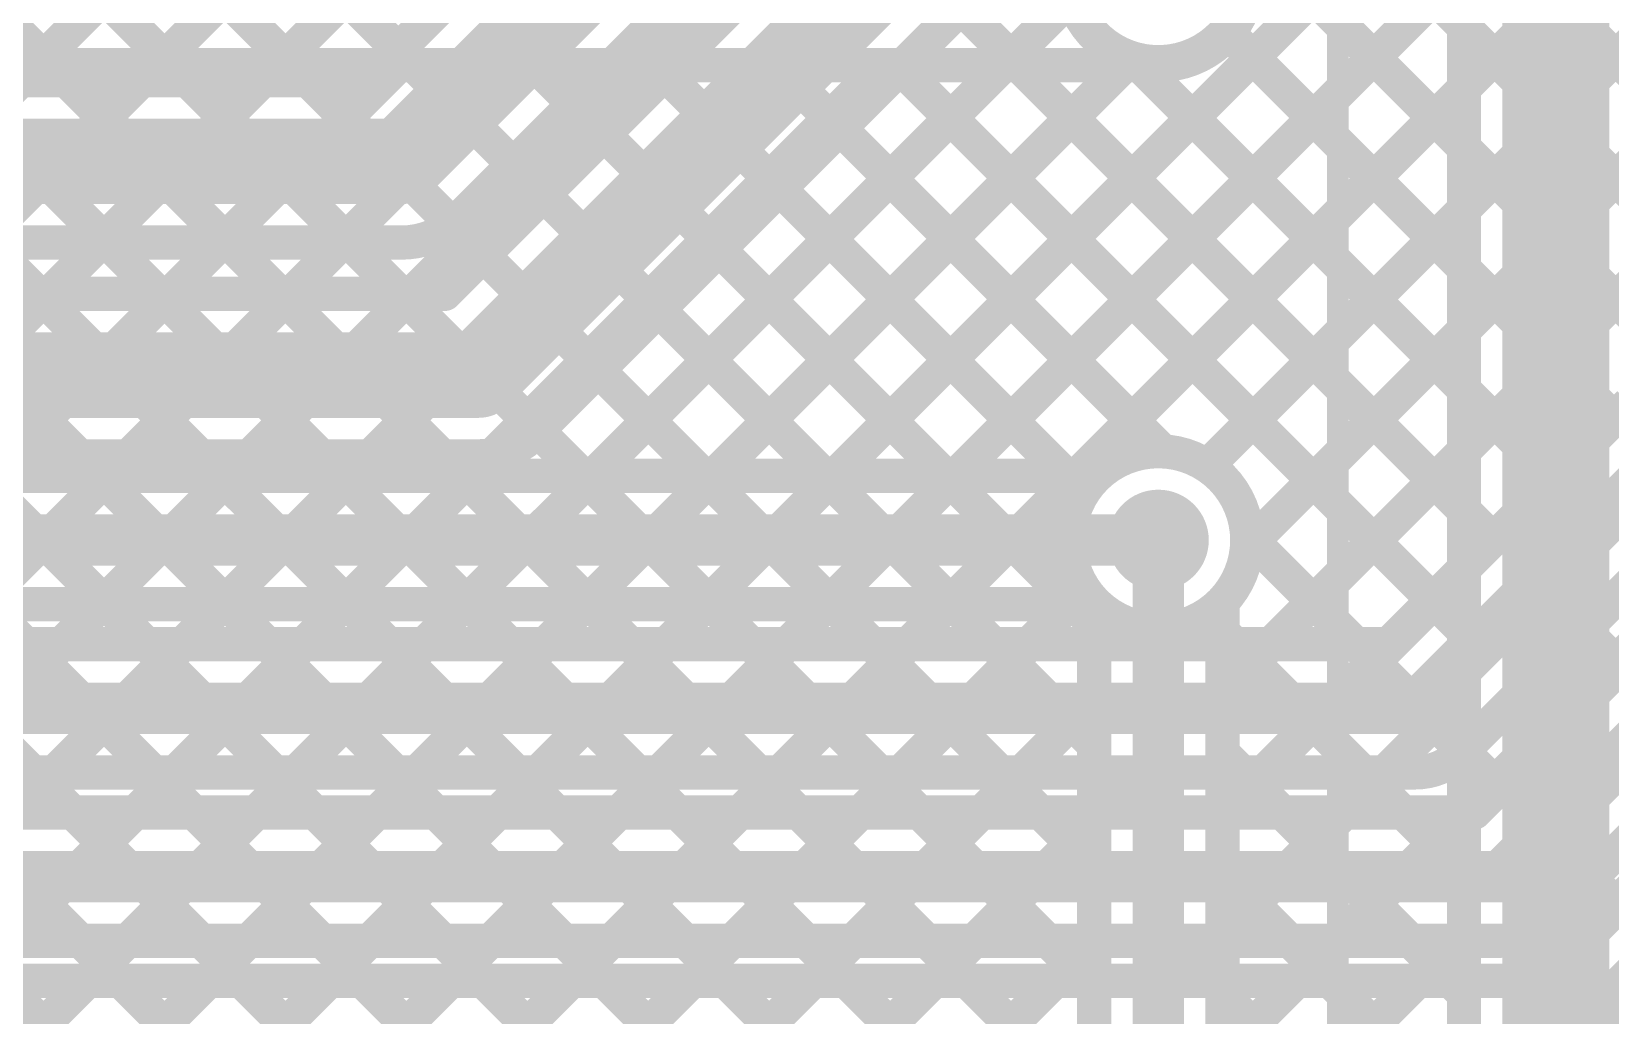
# Model space of a CAD drawing. Header units: millimetres. Extents: x -0.08 to 7.12, y -0.08 to 3.98.
# Drawn here: x 3.6285 to 3.9977, y 3.0042 to 3.2344 of the extents above; entities that cross this region are included whole.
import ezdxf

# ---------------------------------------------------------------- set-up
doc = ezdxf.new("R2010")
doc.units = ezdxf.units.MM
doc.header["$MEASUREMENT"] = 0
for name, color, linetype in [('BottomLayer', 5, 'Continuous'), ('TopLayer', 1, 'Continuous'), ('TopOverlay', 2, 'Continuous'), ('ViaHoleLayer', 16, 'Continuous')]:
    doc.layers.add(name, color=color, linetype=linetype)

# ---------------------------------------------------------------- blocks, each defined once
blk = doc.blocks.new('41_SMD_UFL_MODULE_39')
at = {"layer": 'TopOverlay', "const_width": 0.005}
blk.add_lwpolyline([(-0.356, 0.398), (0.356, 0.398)], dxfattribs=at)

msp = doc.modelspace()

# ---------------------------------------------------------------- hatches: boundary and pattern name
at = {"layer": 'BottomLayer'}
h = msp.add_hatch(color=5, dxfattribs=at)
edge = h.paths.add_edge_path()
edge.add_arc((3.892, 3.11539), 0.01181, 0, 360)
at = {"layer": 'TopLayer'}
h = msp.add_hatch(color=1, dxfattribs=at)
edge = h.paths.add_edge_path()
edge.add_arc((3.892, 3.11539), 0.01181, 0, 360)
at = {"layer": 'ViaHoleLayer'}
h = msp.add_hatch(color=16, dxfattribs=at)
edge = h.paths.add_edge_path()
edge.add_arc((3.892, 3.11539), 0.00591, 0, 360)

# ---------------------------------------------------------------- linework, layer by layer
at = {"layer": 'BottomLayer'}
for points, const_width in [([(3.39469, 3.776), (3.9635, 3.20719)], 0.008), ([(3.42298, 3.776), (3.9635, 3.23548)], 0.008), ([(3.985, 2.9635), (3.985, 3.55008)], 0.025), ([(3.9635, 2.97778), (3.9635, 3.5351)], 0.008), ([(3.37285, 2.687), (3.9635, 3.27765)], 0.008), ([(3.40113, 2.687), (3.9635, 3.24937)], 0.008), ([(3.90836, 3.23405), (3.9635, 3.17891)], 0.008), ([(1.65391, 3.2265), (3.892, 3.2265)], 0.008), ([(3.09001, 2.687), (3.62951, 3.2265)], 0.008), ([(3.11829, 2.687), (3.65779, 3.2265)], 0.008), ([(3.14658, 2.687), (3.68608, 3.2265)], 0.008), ([(3.17486, 2.687), (3.71436, 3.2265)], 0.008), ([(3.20314, 2.687), (3.74264, 3.2265)], 0.008), ([(3.23143, 2.687), (3.77093, 3.2265)], 0.008), ([(3.25971, 2.687), (3.79921, 3.2265)], 0.008), ([(3.288, 2.687), (3.8275, 3.2265)], 0.008), ([(3.31628, 2.687), (3.85578, 3.2265)], 0.008), ([(3.34457, 2.687), (3.88407, 3.2265)], 0.008), ([(3.40679, 3.2265), (3.877, 2.75629)], 0.008), ([(3.43508, 3.2265), (3.877, 2.78458)], 0.008), ([(3.46336, 3.2265), (3.877, 2.81286)], 0.008), ([(3.49164, 3.2265), (3.877, 2.84114)], 0.008), ([(3.51993, 3.2265), (3.877, 2.86943)], 0.008), ([(3.54821, 3.2265), (3.877, 2.89771)], 0.008), ([(3.5765, 3.2265), (3.877, 2.926)], 0.008), ([(3.60478, 3.2265), (3.877, 2.95428)], 0.008), ([(3.63307, 3.2265), (3.877, 2.98257)], 0.008), ([(3.66135, 3.2265), (3.877, 3.01085)], 0.008), ([(3.68963, 3.2265), (3.877, 3.03913)], 0.008), ([(3.71792, 3.2265), (3.877, 3.06742)], 0.008), ([(3.7462, 3.2265), (3.877, 3.0957)], 0.008), ([(3.77449, 3.2265), (3.87443, 3.12655)], 0.008), ([(3.80277, 3.2265), (3.8931, 3.13618)], 0.008), ([(3.83106, 3.2265), (3.9635, 3.09406)], 0.008), ([(3.85934, 3.2265), (3.9635, 3.12234)], 0.008), ([(3.88762, 3.2265), (3.9635, 3.15062)], 0.008), ([(3.42942, 2.687), (3.9635, 3.22108)], 0.008), ([(3.90346, 3.13276), (3.9635, 3.1928)], 0.008), ([(3.91275, 3.11376), (3.9635, 3.16451)], 0.008), ([(3.907, 3.07973), (3.9635, 3.13623)], 0.008), ([(3.892, 2.714), (3.892, 3.11539)], 0.012), ([(3.91278, 3.11649), (3.9635, 3.06577)], 0.008), ([(3.907, 3.05144), (3.9635, 3.10794)], 0.008), ([(3.4577, 2.687), (3.87463, 3.10393)], 0.008), ([(3.877, 2.72843), (3.877, 3.10097)], 0.008), ([(3.907, 2.72843), (3.907, 3.10097)], 0.008), ([(3.907, 3.09399), (3.9635, 3.03749)], 0.008), ([(3.907, 3.02316), (3.9635, 3.07966)], 0.008), ([(3.48599, 2.687), (3.877, 3.07801)], 0.008), ([(3.907, 3.0657), (3.9635, 3.0092)], 0.008), ([(3.907, 2.99488), (3.9635, 3.05138)], 0.008), ([(3.51427, 2.687), (3.877, 3.04973)], 0.008), ([(3.907, 3.03742), (3.9635, 2.98092)], 0.008), ([(3.54256, 2.687), (3.877, 3.02144)], 0.008), ([(3.907, 2.96659), (3.9635, 3.02309)], 0.008), ([(3.907, 3.00913), (3.96038, 2.95576)], 0.008)]:
    msp.add_lwpolyline(points, dxfattribs=dict(at, const_width=const_width))
at = {"layer": 'BottomLayer', "const_width": 0.008}
for points in [[(3.9135, 3.248, -0.414214), (3.892, 3.2265)], [(3.877, 3.10097, -1.480911), (3.91281, 3.11539)], [(3.91281, 3.11539, -0.193845), (3.907, 3.10097)]]:
    msp.add_lwpolyline(points, format="xyb", dxfattribs=at)
at = {"layer": 'BottomLayer'}
for points, const_width in [([(3.9615, 3.23548, 1), (3.9655, 3.23548, 1)], 0.004), ([(3.90636, 3.23405, 1), (3.91036, 3.23405, 1)], 0.004), ([(3.62751, 3.2265, 1), (3.63151, 3.2265, 1)], 0.004), ([(3.63107, 3.2265, 1), (3.63507, 3.2265, 1)], 0.004), ([(3.65579, 3.2265, 1), (3.65979, 3.2265, 1)], 0.004), ([(3.65935, 3.2265, 1), (3.66335, 3.2265, 1)], 0.004), ([(3.68408, 3.2265, 1), (3.68808, 3.2265, 1)], 0.004), ([(3.68763, 3.2265, 1), (3.69163, 3.2265, 1)], 0.004), ([(3.71236, 3.2265, 1), (3.71636, 3.2265, 1)], 0.004), ([(3.71592, 3.2265, 1), (3.71992, 3.2265, 1)], 0.004), ([(3.74064, 3.2265, 1), (3.74464, 3.2265, 1)], 0.004), ([(3.7442, 3.2265, 1), (3.7482, 3.2265, 1)], 0.004), ([(3.76893, 3.2265, 1), (3.77293, 3.2265, 1)], 0.004), ([(3.77249, 3.2265, 1), (3.77649, 3.2265, 1)], 0.004), ([(3.79721, 3.2265, 1), (3.80121, 3.2265, 1)], 0.004), ([(3.80077, 3.2265, 1), (3.80477, 3.2265, 1)], 0.004), ([(3.8255, 3.2265, 1), (3.8295, 3.2265, 1)], 0.004), ([(3.82906, 3.2265, 1), (3.83306, 3.2265, 1)], 0.004), ([(3.85378, 3.2265, 1), (3.85778, 3.2265, 1)], 0.004), ([(3.85734, 3.2265, 1), (3.86134, 3.2265, 1)], 0.004), ([(3.88207, 3.2265, 1), (3.88607, 3.2265, 1)], 0.004), ([(3.88562, 3.2265, 1), (3.88962, 3.2265, 1)], 0.004), ([(3.89, 3.2265, 1), (3.894, 3.2265, 1)], 0.004), ([(3.89, 3.2265, 1), (3.894, 3.2265, 1)], 0.004), ([(3.9615, 3.22108, 1), (3.9655, 3.22108, 1)], 0.004), ([(3.9615, 3.20719, 1), (3.9655, 3.20719, 1)], 0.004), ([(3.9615, 3.1928, 1), (3.9655, 3.1928, 1)], 0.004), ([(3.9615, 3.17891, 1), (3.9655, 3.17891, 1)], 0.004), ([(3.9615, 3.16451, 1), (3.9655, 3.16451, 1)], 0.004), ([(3.9615, 3.15062, 1), (3.9655, 3.15062, 1)], 0.004), ([(3.8911, 3.13618, 1), (3.8951, 3.13618, 1)], 0.004), ([(3.9615, 3.13623, 1), (3.9655, 3.13623, 1)], 0.004), ([(3.90146, 3.13276, 1), (3.90546, 3.13276, 1)], 0.004), ([(3.87243, 3.12655, 1), (3.87643, 3.12655, 1)], 0.004), ([(3.9615, 3.12234, 1), (3.9655, 3.12234, 1)], 0.004), ([(3.889, 3.11539, 1), (3.895, 3.11539, 1)], 0.006), ([(3.91078, 3.11649, 1), (3.91478, 3.11649, 1)], 0.004), ([(3.91075, 3.11376, 1), (3.91475, 3.11376, 1)], 0.004), ([(3.91081, 3.11539, 1), (3.91481, 3.11539, 1)], 0.004), ([(3.91081, 3.11539, 1), (3.91481, 3.11539, 1)], 0.004), ([(3.9615, 3.10794, 1), (3.9655, 3.10794, 1)], 0.004), ([(3.87263, 3.10393, 1), (3.87663, 3.10393, 1)], 0.004), ([(3.875, 3.10097, 1), (3.879, 3.10097, 1)], 0.004), ([(3.875, 3.10097, 1), (3.879, 3.10097, 1)], 0.004), ([(3.905, 3.10097, 1), (3.909, 3.10097, 1)], 0.004), ([(3.905, 3.10097, 1), (3.909, 3.10097, 1)], 0.004), ([(3.875, 3.0957, 1), (3.879, 3.0957, 1)], 0.004), ([(3.905, 3.09399, 1), (3.909, 3.09399, 1)], 0.004), ([(3.9615, 3.09406, 1), (3.9655, 3.09406, 1)], 0.004), ([(3.905, 3.07973, 1), (3.909, 3.07973, 1)], 0.004), ([(3.9615, 3.07966, 1), (3.9655, 3.07966, 1)], 0.004), ([(3.875, 3.07801, 1), (3.879, 3.07801, 1)], 0.004), ([(3.875, 3.06742, 1), (3.879, 3.06742, 1)], 0.004), ([(3.905, 3.0657, 1), (3.909, 3.0657, 1)], 0.004), ([(3.9615, 3.06577, 1), (3.9655, 3.06577, 1)], 0.004), ([(3.905, 3.05144, 1), (3.909, 3.05144, 1)], 0.004), ([(3.9615, 3.05138, 1), (3.9655, 3.05138, 1)], 0.004), ([(3.875, 3.04973, 1), (3.879, 3.04973, 1)], 0.004), ([(3.875, 3.03913, 1), (3.879, 3.03913, 1)], 0.004), ([(3.905, 3.03742, 1), (3.909, 3.03742, 1)], 0.004), ([(3.9615, 3.03749, 1), (3.9655, 3.03749, 1)], 0.004), ([(3.875, 3.02144, 1), (3.879, 3.02144, 1)], 0.004), ([(3.905, 3.02316, 1), (3.909, 3.02316, 1)], 0.004), ([(3.9615, 3.02309, 1), (3.9655, 3.02309, 1)], 0.004), ([(3.875, 3.01085, 1), (3.879, 3.01085, 1)], 0.004), ([(3.9615, 3.0092, 1), (3.9655, 3.0092, 1)], 0.004), ([(3.905, 3.00913, 1), (3.909, 3.00913, 1)], 0.004)]:
    msp.add_lwpolyline(points, format="xyb", close=True, dxfattribs=dict(at, const_width=const_width))
at = {"layer": 'TopLayer'}
for points, const_width in [([(3.08357, 3.776), (3.63657, 3.223)], 0.008), ([(3.11185, 3.776), (3.66485, 3.223)], 0.008), ([(3.14013, 3.776), (3.69313, 3.223)], 0.008), ([(3.16842, 3.776), (3.71427, 3.23014)], 0.008), ([(3.62601, 3.223), (3.9566, 3.55359)], 0.008), ([(3.65429, 3.223), (3.96495, 3.53366)], 0.008), ([(3.68258, 3.223), (3.98683, 3.52726)], 0.008), ([(3.70713, 3.223), (4.01339, 3.52926)], 0.008), ([(3.715, 3.204), (4.03239, 3.52139)], 0.02), ([(3.71743, 3.173), (4.06339, 3.51897)], 0.008), ([(3.72513, 3.173), (4.06339, 3.51126)], 0.008), ([(3.733, 3.154), (4.08239, 3.50339)], 0.02), ([(3.72846, 3.19059), (4.0458, 3.50793)], 0.008), ([(3.74646, 3.14059), (4.0958, 3.48993)], 0.008), ([(3.81628, 3.13043), (4.04705, 3.3612)], 0.008), ([(3.84456, 3.13043), (4.07533, 3.3612)], 0.008), ([(3.87284, 3.13043), (4.10362, 3.3612)], 0.008), ([(3.90346, 3.13276), (4.1319, 3.3612)], 0.008), ([(3.91275, 3.11376), (4.16018, 3.3612)], 0.008), ([(3.91833, 3.09106), (4.18847, 3.3612)], 0.008), ([(3.94907, 3.2782), (4.06671, 3.16055)], 0.008), ([(3.93492, 3.26405), (4.03491, 3.16406)], 0.008), ([(3.92078, 3.24991), (4.00864, 3.16206)], 0.008), ([(3.75971, 3.13043), (3.8719, 3.24262)], 0.008), ([(3.84586, 3.23999), (3.97031, 3.11553)], 0.008), ([(3.90787, 3.23454), (3.9986, 3.14381)], 0.008), ([(3.76943, 3.23156), (3.77656, 3.22443)], 0.008), ([(3.78799, 3.13043), (3.88572, 3.22816)], 0.008), ([(3.88607, 3.22805), (3.98446, 3.12967)], 0.008), ([(3.83171, 3.22584), (3.95617, 3.10138)], 0.008), ([(1.681, 3.223), (3.70713, 3.223)], 0.008), ([(3.75529, 3.21742), (3.76242, 3.21029)], 0.008), ([(1.681, 3.204), (3.715, 3.204)], 0.02), ([(3.81757, 3.2117), (3.8931, 3.13618)], 0.008), ([(3.74114, 3.20327), (3.74827, 3.19614)], 0.008), ([(3.80343, 3.19756), (3.87056, 3.13043)], 0.008), ([(3.72693, 3.18921), (3.73413, 3.182)], 0.008), ([(1.68887, 3.185), (3.715, 3.185)], 0.008), ([(3.618, 3.185), (3.63, 3.173)], 0.008), ([(3.63258, 3.173), (3.64458, 3.185)], 0.008), ([(3.64628, 3.185), (3.65828, 3.173)], 0.008), ([(3.66086, 3.173), (3.67286, 3.185)], 0.008), ([(3.67457, 3.185), (3.68657, 3.173)], 0.008), ([(3.68914, 3.173), (3.70114, 3.185)], 0.008), ([(3.70285, 3.185), (3.71485, 3.173)], 0.008), ([(3.78929, 3.18342), (3.84228, 3.13043)], 0.008), ([(1.70549, 3.173), (3.72513, 3.173)], 0.008), ([(3.77514, 3.16927), (3.81399, 3.13043)], 0.008), ([(1.697, 3.154), (3.733, 3.154)], 0.02), ([(3.761, 3.15513), (3.78571, 3.13043)], 0.008), ([(3.96381, 3.05169), (4.06187, 3.14975)], 0.008), ([(3.94584, 3.09106), (4.00219, 3.14741)], 0.008), ([(3.95206, 3.07606), (4.023, 3.147)], 0.012), ([(3.96597, 3.05169), (4.06169, 3.14741)], 0.008), ([(3.97219, 3.03669), (4.0825, 3.147)], 0.012), ([(3.98101, 3.01232), (4.11739, 3.1487)], 0.008), ([(3.9821, 3.01232), (4.11739, 3.14761)], 0.008), ([(3.98832, 2.99732), (4.13239, 3.14139)], 0.012), ([(3.74686, 3.14099), (3.75742, 3.13043)], 0.008), ([(1.70549, 3.135), (3.733, 3.135)], 0.008), ([(3.63971, 3.135), (3.64429, 3.13043)], 0.008), ([(3.64657, 3.13043), (3.65114, 3.135)], 0.008), ([(3.668, 3.135), (3.67257, 3.13043)], 0.008), ([(3.67485, 3.13043), (3.67943, 3.135)], 0.008), ([(3.69628, 3.135), (3.70086, 3.13043)], 0.008), ([(3.70314, 3.13043), (3.70771, 3.135)], 0.008), ([(3.72457, 3.135), (3.72914, 3.13043)], 0.008), ([(3.73142, 3.13043), (3.73628, 3.13529)], 0.008), ([(0.1012, 3.13043), (3.87761, 3.13043)], 0.008), ([(3.96267, 3.06545), (4.02341, 3.12619)], 0.008), ([(3.9828, 3.02608), (4.08291, 3.12619)], 0.008), ([(0.0607, 3.11543), (3.892, 3.11543)], 0.012), ([(3.91278, 3.11649), (3.93822, 3.09106)], 0.008), ([(0.1012, 3.10043), (3.87754, 3.10043)], 0.008), ([(3.61772, 3.10043), (3.62709, 3.09106)], 0.008), ([(3.63548, 3.09106), (3.64485, 3.10043)], 0.008), ([(3.646, 3.10043), (3.65537, 3.09106)], 0.008), ([(3.66377, 3.09106), (3.67314, 3.10043)], 0.008), ([(3.67429, 3.10043), (3.68366, 3.09106)], 0.008), ([(3.69205, 3.09106), (3.70142, 3.10043)], 0.008), ([(3.70257, 3.10043), (3.71194, 3.09106)], 0.008), ([(3.72034, 3.09106), (3.72971, 3.10043)], 0.008), ([(3.73086, 3.10043), (3.74023, 3.09106)], 0.008), ([(3.74862, 3.09106), (3.75799, 3.10043)], 0.008), ([(3.75914, 3.10043), (3.76851, 3.09106)], 0.008), ([(3.77691, 3.09106), (3.78628, 3.10043)], 0.008), ([(3.78742, 3.10043), (3.79679, 3.09106)], 0.008), ([(3.80519, 3.09106), (3.81456, 3.10043)], 0.008), ([(3.81571, 3.10043), (3.82508, 3.09106)], 0.008), ([(3.83347, 3.09106), (3.84284, 3.10043)], 0.008), ([(3.84399, 3.10043), (3.85336, 3.09106)], 0.008), ([(3.86176, 3.09106), (3.87113, 3.10043)], 0.008), ([(3.87228, 3.10043), (3.88165, 3.09106)], 0.008), ([(3.90316, 3.09783), (3.90993, 3.09106)], 0.008), ([(3.89004, 3.09106), (3.89363, 3.09465)], 0.008), ([(3.99153, 3.09431), (4.00006, 3.08578)], 0.008), ([(0.1012, 3.09106), (3.94584, 3.09106)], 0.008), ([(3.97738, 3.08017), (3.98592, 3.07163)], 0.008), ([(0.0607, 3.07606), (3.95206, 3.07606)], 0.012), ([(3.96324, 3.06603), (3.97178, 3.05749)], 0.008), ([(0.1012, 3.06106), (3.95206, 3.06106)], 0.008), ([(3.6244, 3.05169), (3.63377, 3.06106)], 0.008), ([(3.6288, 3.06106), (3.63817, 3.05169)], 0.008), ([(3.65268, 3.05169), (3.66205, 3.06106)], 0.008), ([(3.65709, 3.06106), (3.66646, 3.05169)], 0.008), ([(3.68097, 3.05169), (3.69034, 3.06106)], 0.008), ([(3.68537, 3.06106), (3.69474, 3.05169)], 0.008), ([(3.70925, 3.05169), (3.71862, 3.06106)], 0.008), ([(3.71366, 3.06106), (3.72303, 3.05169)], 0.008), ([(3.73753, 3.05169), (3.7469, 3.06106)], 0.008), ([(3.74194, 3.06106), (3.75131, 3.05169)], 0.008), ([(3.76582, 3.05169), (3.77519, 3.06106)], 0.008), ([(3.77023, 3.06106), (3.7796, 3.05169)], 0.008), ([(3.7941, 3.05169), (3.80347, 3.06106)], 0.008), ([(3.79851, 3.06106), (3.80788, 3.05169)], 0.008), ([(3.82239, 3.05169), (3.83176, 3.06106)], 0.008), ([(3.8268, 3.06106), (3.83617, 3.05169)], 0.008), ([(3.85067, 3.05169), (3.86004, 3.06106)], 0.008), ([(3.85508, 3.06106), (3.86445, 3.05169)], 0.008), ([(3.87896, 3.05169), (3.88833, 3.06106)], 0.008), ([(3.88336, 3.06106), (3.89273, 3.05169)], 0.008), ([(3.90724, 3.05169), (3.91661, 3.06106)], 0.008), ([(3.91165, 3.06106), (3.92102, 3.05169)], 0.008), ([(3.93553, 3.05169), (3.9449, 3.06106)], 0.008), ([(3.93993, 3.06106), (3.9493, 3.05169)], 0.008), ([(0.1012, 3.05169), (3.96597, 3.05169)], 0.008), ([(0.0607, 3.03669), (3.97219, 3.03669)], 0.012), ([(3.99299, 3.03628), (3.99953, 3.02974)], 0.008), ([(0.1012, 3.02169), (3.97219, 3.02169)], 0.008), ([(3.63989, 3.02169), (3.64926, 3.01232)], 0.008), ([(3.6416, 3.01232), (3.65097, 3.02169)], 0.008), ([(3.66818, 3.02169), (3.67754, 3.01232)], 0.008), ([(3.66988, 3.01232), (3.67925, 3.02169)], 0.008), ([(3.69646, 3.02169), (3.70583, 3.01232)], 0.008), ([(3.69816, 3.01232), (3.70753, 3.02169)], 0.008), ([(3.72474, 3.02169), (3.73411, 3.01232)], 0.008), ([(3.72645, 3.01232), (3.73582, 3.02169)], 0.008), ([(3.75303, 3.02169), (3.7624, 3.01232)], 0.008), ([(3.75473, 3.01232), (3.7641, 3.02169)], 0.008), ([(3.78131, 3.02169), (3.79068, 3.01232)], 0.008), ([(3.78302, 3.01232), (3.79239, 3.02169)], 0.008), ([(3.8096, 3.02169), (3.81897, 3.01232)], 0.008), ([(3.8113, 3.01232), (3.82067, 3.02169)], 0.008), ([(3.83788, 3.02169), (3.84725, 3.01232)], 0.008), ([(3.83959, 3.01232), (3.84896, 3.02169)], 0.008), ([(3.86617, 3.02169), (3.87554, 3.01232)], 0.008), ([(3.86787, 3.01232), (3.87724, 3.02169)], 0.008), ([(3.89445, 3.02169), (3.90382, 3.01232)], 0.008), ([(3.89615, 3.01232), (3.90552, 3.02169)], 0.008), ([(3.92273, 3.02169), (3.9321, 3.01232)], 0.008), ([(3.92444, 3.01232), (3.93381, 3.02169)], 0.008), ([(3.95102, 3.02169), (3.96039, 3.01232)], 0.008), ([(3.95272, 3.01232), (3.96209, 3.02169)], 0.008), ([(3.97809, 3.0229), (3.98539, 3.0156)], 0.008), ([(0.1012, 3.01231), (3.9821, 3.01232)], 0.008)]:
    msp.add_lwpolyline(points, dxfattribs=dict(at, const_width=const_width))
at = {"layer": 'TopLayer', "const_width": 0.008}
for points in [[(3.91144, 3.24057, -1.542221), (3.88457, 3.26744)], [(3.72846, 3.19059, -0.199451), (3.715, 3.185)], [(3.72844, 3.19056, -0.198912), (3.715, 3.185)], [(3.74646, 3.14059, -0.199451), (3.733, 3.135)], [(3.74643, 3.14057, -0.198912), (3.733, 3.135)], [(3.87761, 3.13043, -0.660356), (3.91281, 3.11539)], [(3.91281, 3.11539, -0.66193), (3.87754, 3.10043)], [(3.96266, 3.06545, -0.198912), (3.95206, 3.06106)], [(3.96266, 3.06544, -0.198764), (3.95206, 3.06106)], [(3.98279, 3.02608, -0.198912), (3.97219, 3.02169)], [(3.98279, 3.02607, -0.198764), (3.97219, 3.02169)]]:
    msp.add_lwpolyline(points, format="xyb", dxfattribs=at)
at = {"layer": 'TopLayer'}
for points, const_width in [([(3.90587, 3.23454, 1), (3.90987, 3.23454, 1)], 0.004), ([(3.76743, 3.23156, 1), (3.77143, 3.23156, 1)], 0.004), ([(3.71227, 3.23014, 1), (3.71627, 3.23014, 1)], 0.004), ([(3.88372, 3.22816, 1), (3.88772, 3.22816, 1)], 0.004), ([(3.88407, 3.22805, 1), (3.88807, 3.22805, 1)], 0.004), ([(3.77456, 3.22443, 1), (3.77856, 3.22443, 1)], 0.004), ([(3.82971, 3.22584, 1), (3.83371, 3.22584, 1)], 0.004), ([(3.62401, 3.223, 1), (3.62801, 3.223, 1)], 0.004), ([(3.63457, 3.223, 1), (3.63857, 3.223, 1)], 0.004), ([(3.65229, 3.223, 1), (3.65629, 3.223, 1)], 0.004), ([(3.66285, 3.223, 1), (3.66685, 3.223, 1)], 0.004), ([(3.68058, 3.223, 1), (3.68458, 3.223, 1)], 0.004), ([(3.69113, 3.223, 1), (3.69513, 3.223, 1)], 0.004), ([(3.70513, 3.223, 1), (3.70913, 3.223, 1)], 0.004), ([(3.70513, 3.223, 1), (3.70913, 3.223, 1)], 0.004), ([(3.75329, 3.21742, 1), (3.75729, 3.21742, 1)], 0.004), ([(3.71, 3.204, 1), (3.72, 3.204, 1)], 0.01), ([(3.71, 3.204, 1), (3.72, 3.204, 1)], 0.01), ([(3.76042, 3.21029, 1), (3.76442, 3.21029, 1)], 0.004), ([(3.81557, 3.2117, 1), (3.81957, 3.2117, 1)], 0.004), ([(3.73914, 3.20327, 1), (3.74314, 3.20327, 1)], 0.004), ([(3.80143, 3.19756, 1), (3.80543, 3.19756, 1)], 0.004), ([(3.74627, 3.19614, 1), (3.75027, 3.19614, 1)], 0.004), ([(3.72643, 3.19056, 1), (3.73043, 3.19056, 1)], 0.004), ([(3.72646, 3.19059, 1), (3.73046, 3.19059, 1)], 0.004), ([(3.72646, 3.19059, 1), (3.73046, 3.19059, 1)], 0.004), ([(3.72493, 3.18921, 1), (3.72893, 3.18921, 1)], 0.004), ([(3.64258, 3.185, 1), (3.64658, 3.185, 1)], 0.004), ([(3.64428, 3.185, 1), (3.64828, 3.185, 1)], 0.004), ([(3.67086, 3.185, 1), (3.67486, 3.185, 1)], 0.004), ([(3.67257, 3.185, 1), (3.67657, 3.185, 1)], 0.004), ([(3.69914, 3.185, 1), (3.70314, 3.185, 1)], 0.004), ([(3.70085, 3.185, 1), (3.70485, 3.185, 1)], 0.004), ([(3.713, 3.185, 1), (3.717, 3.185, 1)], 0.004), ([(3.713, 3.185, 1), (3.717, 3.185, 1)], 0.004), ([(3.713, 3.185, 1), (3.717, 3.185, 1)], 0.004), ([(3.78729, 3.18342, 1), (3.79129, 3.18342, 1)], 0.004), ([(3.73213, 3.182, 1), (3.73613, 3.182, 1)], 0.004), ([(3.628, 3.173, 1), (3.632, 3.173, 1)], 0.004), ([(3.63058, 3.173, 1), (3.63458, 3.173, 1)], 0.004), ([(3.65628, 3.173, 1), (3.66028, 3.173, 1)], 0.004), ([(3.65886, 3.173, 1), (3.66286, 3.173, 1)], 0.004), ([(3.68457, 3.173, 1), (3.68857, 3.173, 1)], 0.004), ([(3.68714, 3.173, 1), (3.69114, 3.173, 1)], 0.004), ([(3.71285, 3.173, 1), (3.71685, 3.173, 1)], 0.004), ([(3.71543, 3.173, 1), (3.71943, 3.173, 1)], 0.004), ([(3.72313, 3.173, 1), (3.72713, 3.173, 1)], 0.004), ([(3.72313, 3.173, 1), (3.72713, 3.173, 1)], 0.004), ([(3.77314, 3.16927, 1), (3.77714, 3.16927, 1)], 0.004), ([(3.728, 3.154, 1), (3.738, 3.154, 1)], 0.01), ([(3.728, 3.154, 1), (3.738, 3.154, 1)], 0.01), ([(3.759, 3.15513, 1), (3.763, 3.15513, 1)], 0.004), ([(3.9966, 3.14381, 1), (4.0006, 3.14381, 1)], 0.004), ([(3.74444, 3.14057, 1), (3.74844, 3.14057, 1)], 0.004), ([(3.74446, 3.14059, 1), (3.74846, 3.14059, 1)], 0.004), ([(3.74446, 3.14059, 1), (3.74846, 3.14059, 1)], 0.004), ([(3.74486, 3.14099, 1), (3.74886, 3.14099, 1)], 0.004), ([(3.63771, 3.135, 1), (3.64171, 3.135, 1)], 0.004), ([(3.64914, 3.135, 1), (3.65314, 3.135, 1)], 0.004), ([(3.666, 3.135, 1), (3.67, 3.135, 1)], 0.004), ([(3.67743, 3.135, 1), (3.68143, 3.135, 1)], 0.004), ([(3.69428, 3.135, 1), (3.69828, 3.135, 1)], 0.004), ([(3.70571, 3.135, 1), (3.70971, 3.135, 1)], 0.004), ([(3.72257, 3.135, 1), (3.72657, 3.135, 1)], 0.004), ([(3.731, 3.135, 1), (3.735, 3.135, 1)], 0.004), ([(3.731, 3.135, 1), (3.735, 3.135, 1)], 0.004), ([(3.731, 3.135, 1), (3.735, 3.135, 1)], 0.004), ([(3.73428, 3.13529, 1), (3.73828, 3.13529, 1)], 0.004), ([(3.8911, 3.13618, 1), (3.8951, 3.13618, 1)], 0.004), ([(3.90146, 3.13276, 1), (3.90546, 3.13276, 1)], 0.004), ([(3.64229, 3.13043, 1), (3.64629, 3.13043, 1)], 0.004), ([(3.64457, 3.13043, 1), (3.64857, 3.13043, 1)], 0.004), ([(3.67057, 3.13043, 1), (3.67457, 3.13043, 1)], 0.004), ([(3.67285, 3.13043, 1), (3.67685, 3.13043, 1)], 0.004), ([(3.69886, 3.13043, 1), (3.70286, 3.13043, 1)], 0.004), ([(3.70114, 3.13043, 1), (3.70514, 3.13043, 1)], 0.004), ([(3.72714, 3.13043, 1), (3.73114, 3.13043, 1)], 0.004), ([(3.72942, 3.13043, 1), (3.73342, 3.13043, 1)], 0.004), ([(3.75542, 3.13043, 1), (3.75942, 3.13043, 1)], 0.004), ([(3.75771, 3.13043, 1), (3.76171, 3.13043, 1)], 0.004), ([(3.78371, 3.13043, 1), (3.78771, 3.13043, 1)], 0.004), ([(3.78599, 3.13043, 1), (3.78999, 3.13043, 1)], 0.004), ([(3.81199, 3.13043, 1), (3.81599, 3.13043, 1)], 0.004), ([(3.81428, 3.13043, 1), (3.81828, 3.13043, 1)], 0.004), ([(3.84028, 3.13043, 1), (3.84428, 3.13043, 1)], 0.004), ([(3.84256, 3.13043, 1), (3.84656, 3.13043, 1)], 0.004), ([(3.86856, 3.13043, 1), (3.87256, 3.13043, 1)], 0.004), ([(3.87084, 3.13043, 1), (3.87484, 3.13043, 1)], 0.004), ([(3.87561, 3.13043, 1), (3.87961, 3.13043, 1)], 0.004), ([(3.87561, 3.13043, 1), (3.87961, 3.13043, 1)], 0.004), ([(3.98246, 3.12967, 1), (3.98646, 3.12967, 1)], 0.004), ([(3.889, 3.11543, 1), (3.895, 3.11543, 1)], 0.006), ([(3.91078, 3.11649, 1), (3.91478, 3.11649, 1)], 0.004), ([(3.91075, 3.11376, 1), (3.91475, 3.11376, 1)], 0.004), ([(3.91081, 3.11539, 1), (3.91481, 3.11539, 1)], 0.004), ([(3.91081, 3.11539, 1), (3.91481, 3.11539, 1)], 0.004), ([(3.96831, 3.11553, 1), (3.97231, 3.11553, 1)], 0.004), ([(3.64285, 3.10043, 1), (3.64685, 3.10043, 1)], 0.004), ([(3.644, 3.10043, 1), (3.648, 3.10043, 1)], 0.004), ([(3.67114, 3.10043, 1), (3.67514, 3.10043, 1)], 0.004), ([(3.67229, 3.10043, 1), (3.67629, 3.10043, 1)], 0.004), ([(3.69942, 3.10043, 1), (3.70342, 3.10043, 1)], 0.004), ([(3.70057, 3.10043, 1), (3.70457, 3.10043, 1)], 0.004), ([(3.72771, 3.10043, 1), (3.73171, 3.10043, 1)], 0.004), ([(3.72886, 3.10043, 1), (3.73286, 3.10043, 1)], 0.004), ([(3.75599, 3.10043, 1), (3.75999, 3.10043, 1)], 0.004), ([(3.75714, 3.10043, 1), (3.76114, 3.10043, 1)], 0.004), ([(3.78428, 3.10043, 1), (3.78828, 3.10043, 1)], 0.004), ([(3.78542, 3.10043, 1), (3.78942, 3.10043, 1)], 0.004), ([(3.81256, 3.10043, 1), (3.81656, 3.10043, 1)], 0.004), ([(3.81371, 3.10043, 1), (3.81771, 3.10043, 1)], 0.004), ([(3.84084, 3.10043, 1), (3.84484, 3.10043, 1)], 0.004), ([(3.84199, 3.10043, 1), (3.84599, 3.10043, 1)], 0.004), ([(3.86913, 3.10043, 1), (3.87313, 3.10043, 1)], 0.004), ([(3.87028, 3.10043, 1), (3.87428, 3.10043, 1)], 0.004), ([(3.87554, 3.10043, 1), (3.87954, 3.10043, 1)], 0.004), ([(3.87554, 3.10043, 1), (3.87954, 3.10043, 1)], 0.004), ([(3.90116, 3.09783, 1), (3.90516, 3.09783, 1)], 0.004), ([(3.95417, 3.10138, 1), (3.95817, 3.10138, 1)], 0.004), ([(3.89163, 3.09465, 1), (3.89563, 3.09465, 1)], 0.004), ([(3.98953, 3.09431, 1), (3.99353, 3.09431, 1)], 0.004), ([(3.62509, 3.09106, 1), (3.62909, 3.09106, 1)], 0.004), ([(3.63348, 3.09106, 1), (3.63748, 3.09106, 1)], 0.004), ([(3.65337, 3.09106, 1), (3.65737, 3.09106, 1)], 0.004), ([(3.66177, 3.09106, 1), (3.66577, 3.09106, 1)], 0.004), ([(3.68166, 3.09106, 1), (3.68566, 3.09106, 1)], 0.004), ([(3.69005, 3.09106, 1), (3.69405, 3.09106, 1)], 0.004), ([(3.70994, 3.09106, 1), (3.71394, 3.09106, 1)], 0.004), ([(3.71834, 3.09106, 1), (3.72234, 3.09106, 1)], 0.004), ([(3.73823, 3.09106, 1), (3.74223, 3.09106, 1)], 0.004), ([(3.74662, 3.09106, 1), (3.75062, 3.09106, 1)], 0.004), ([(3.76651, 3.09106, 1), (3.77051, 3.09106, 1)], 0.004), ([(3.7749, 3.09106, 1), (3.7789, 3.09106, 1)], 0.004), ([(3.7948, 3.09106, 1), (3.7988, 3.09106, 1)], 0.004), ([(3.80319, 3.09106, 1), (3.80719, 3.09106, 1)], 0.004), ([(3.82308, 3.09106, 1), (3.82708, 3.09106, 1)], 0.004), ([(3.83147, 3.09106, 1), (3.83547, 3.09106, 1)], 0.004), ([(3.85136, 3.09106, 1), (3.85536, 3.09106, 1)], 0.004), ([(3.85976, 3.09106, 1), (3.86376, 3.09106, 1)], 0.004), ([(3.87965, 3.09106, 1), (3.88365, 3.09106, 1)], 0.004), ([(3.88804, 3.09106, 1), (3.89204, 3.09106, 1)], 0.004), ([(3.90793, 3.09106, 1), (3.91193, 3.09106, 1)], 0.004), ([(3.91633, 3.09106, 1), (3.92033, 3.09106, 1)], 0.004), ([(3.93622, 3.09106, 1), (3.94022, 3.09106, 1)], 0.004), ([(3.94384, 3.09106, 1), (3.94784, 3.09106, 1)], 0.004), ([(3.94384, 3.09106, 1), (3.94784, 3.09106, 1)], 0.004), ([(3.99806, 3.08578, 1), (4.00206, 3.08578, 1)], 0.004), ([(3.97538, 3.08017, 1), (3.97938, 3.08017, 1)], 0.004), ([(3.94906, 3.07606, 1), (3.95506, 3.07606, 1)], 0.006), ([(3.94906, 3.07606, 1), (3.95506, 3.07606, 1)], 0.006), ([(3.98392, 3.07163, 1), (3.98792, 3.07163, 1)], 0.004), ([(3.96066, 3.06545, 1), (3.96466, 3.06545, 1)], 0.004), ([(3.96066, 3.06544, 1), (3.96466, 3.06544, 1)], 0.004), ([(3.96067, 3.06545, 1), (3.96467, 3.06545, 1)], 0.004), ([(3.96124, 3.06603, 1), (3.96524, 3.06603, 1)], 0.004), ([(3.6268, 3.06106, 1), (3.6308, 3.06106, 1)], 0.004), ([(3.63177, 3.06106, 1), (3.63577, 3.06106, 1)], 0.004), ([(3.65509, 3.06106, 1), (3.65909, 3.06106, 1)], 0.004), ([(3.66005, 3.06106, 1), (3.66405, 3.06106, 1)], 0.004), ([(3.68337, 3.06106, 1), (3.68737, 3.06106, 1)], 0.004), ([(3.68834, 3.06106, 1), (3.69234, 3.06106, 1)], 0.004), ([(3.71166, 3.06106, 1), (3.71566, 3.06106, 1)], 0.004), ([(3.71662, 3.06106, 1), (3.72062, 3.06106, 1)], 0.004), ([(3.73994, 3.06106, 1), (3.74394, 3.06106, 1)], 0.004), ([(3.74491, 3.06106, 1), (3.74891, 3.06106, 1)], 0.004), ([(3.76823, 3.06106, 1), (3.77223, 3.06106, 1)], 0.004), ([(3.77319, 3.06106, 1), (3.77719, 3.06106, 1)], 0.004), ([(3.79651, 3.06106, 1), (3.80051, 3.06106, 1)], 0.004), ([(3.80147, 3.06106, 1), (3.80547, 3.06106, 1)], 0.004), ([(3.82479, 3.06106, 1), (3.82879, 3.06106, 1)], 0.004), ([(3.82976, 3.06106, 1), (3.83376, 3.06106, 1)], 0.004), ([(3.85308, 3.06106, 1), (3.85708, 3.06106, 1)], 0.004), ([(3.85804, 3.06106, 1), (3.86204, 3.06106, 1)], 0.004), ([(3.88136, 3.06106, 1), (3.88536, 3.06106, 1)], 0.004), ([(3.88633, 3.06106, 1), (3.89033, 3.06106, 1)], 0.004), ([(3.90965, 3.06106, 1), (3.91365, 3.06106, 1)], 0.004), ([(3.91461, 3.06106, 1), (3.91861, 3.06106, 1)], 0.004), ([(3.93793, 3.06106, 1), (3.94193, 3.06106, 1)], 0.004), ([(3.9429, 3.06106, 1), (3.9469, 3.06106, 1)], 0.004), ([(3.95006, 3.06106, 1), (3.95406, 3.06106, 1)], 0.004), ([(3.95006, 3.06106, 1), (3.95406, 3.06106, 1)], 0.004), ([(3.95006, 3.06106, 1), (3.95406, 3.06106, 1)], 0.004), ([(3.96978, 3.05749, 1), (3.97378, 3.05749, 1)], 0.004), ([(3.63618, 3.05169, 1), (3.64018, 3.05169, 1)], 0.004), ([(3.65068, 3.05169, 1), (3.65468, 3.05169, 1)], 0.004), ([(3.66446, 3.05169, 1), (3.66846, 3.05169, 1)], 0.004), ([(3.67897, 3.05169, 1), (3.68297, 3.05169, 1)], 0.004), ([(3.69274, 3.05169, 1), (3.69674, 3.05169, 1)], 0.004), ([(3.70725, 3.05169, 1), (3.71125, 3.05169, 1)], 0.004), ([(3.72103, 3.05169, 1), (3.72503, 3.05169, 1)], 0.004), ([(3.73553, 3.05169, 1), (3.73953, 3.05169, 1)], 0.004), ([(3.74931, 3.05169, 1), (3.75331, 3.05169, 1)], 0.004), ([(3.76382, 3.05169, 1), (3.76782, 3.05169, 1)], 0.004), ([(3.7776, 3.05169, 1), (3.7816, 3.05169, 1)], 0.004), ([(3.7921, 3.05169, 1), (3.7961, 3.05169, 1)], 0.004), ([(3.80588, 3.05169, 1), (3.80988, 3.05169, 1)], 0.004), ([(3.82039, 3.05169, 1), (3.82439, 3.05169, 1)], 0.004), ([(3.83417, 3.05169, 1), (3.83817, 3.05169, 1)], 0.004), ([(3.84867, 3.05169, 1), (3.85267, 3.05169, 1)], 0.004), ([(3.86245, 3.05169, 1), (3.86645, 3.05169, 1)], 0.004), ([(3.87696, 3.05169, 1), (3.88096, 3.05169, 1)], 0.004), ([(3.89073, 3.05169, 1), (3.89473, 3.05169, 1)], 0.004), ([(3.90524, 3.05169, 1), (3.90924, 3.05169, 1)], 0.004), ([(3.91902, 3.05169, 1), (3.92302, 3.05169, 1)], 0.004), ([(3.93352, 3.05169, 1), (3.93752, 3.05169, 1)], 0.004), ([(3.9473, 3.05169, 1), (3.9513, 3.05169, 1)], 0.004), ([(3.96181, 3.05169, 1), (3.96581, 3.05169, 1)], 0.004), ([(3.96397, 3.05169, 1), (3.96797, 3.05169, 1)], 0.004), ([(3.96397, 3.05169, 1), (3.96797, 3.05169, 1)], 0.004), ([(3.96919, 3.03669, 1), (3.97519, 3.03669, 1)], 0.006), ([(3.96919, 3.03669, 1), (3.97519, 3.03669, 1)], 0.006), ([(3.99099, 3.03628, 1), (3.99499, 3.03628, 1)], 0.004), ([(3.99753, 3.02974, 1), (4.00153, 3.02974, 1)], 0.004), ([(3.98079, 3.02608, 1), (3.98479, 3.02608, 1)], 0.004), ([(3.98079, 3.02607, 1), (3.98479, 3.02607, 1)], 0.004), ([(3.9808, 3.02608, 1), (3.9848, 3.02608, 1)], 0.004), ([(3.63789, 3.02169, 1), (3.64189, 3.02169, 1)], 0.004), ([(3.64897, 3.02169, 1), (3.65297, 3.02169, 1)], 0.004), ([(3.66617, 3.02169, 1), (3.67017, 3.02169, 1)], 0.004), ([(3.67725, 3.02169, 1), (3.68125, 3.02169, 1)], 0.004), ([(3.69446, 3.02169, 1), (3.69846, 3.02169, 1)], 0.004), ([(3.70553, 3.02169, 1), (3.70953, 3.02169, 1)], 0.004), ([(3.72274, 3.02169, 1), (3.72674, 3.02169, 1)], 0.004), ([(3.73382, 3.02169, 1), (3.73782, 3.02169, 1)], 0.004), ([(3.75103, 3.02169, 1), (3.75503, 3.02169, 1)], 0.004), ([(3.7621, 3.02169, 1), (3.7661, 3.02169, 1)], 0.004), ([(3.77931, 3.02169, 1), (3.78331, 3.02169, 1)], 0.004), ([(3.79039, 3.02169, 1), (3.79439, 3.02169, 1)], 0.004), ([(3.8076, 3.02169, 1), (3.8116, 3.02169, 1)], 0.004), ([(3.81867, 3.02169, 1), (3.82267, 3.02169, 1)], 0.004), ([(3.83588, 3.02169, 1), (3.83988, 3.02169, 1)], 0.004), ([(3.84696, 3.02169, 1), (3.85096, 3.02169, 1)], 0.004), ([(3.86417, 3.02169, 1), (3.86817, 3.02169, 1)], 0.004), ([(3.87524, 3.02169, 1), (3.87924, 3.02169, 1)], 0.004), ([(3.89245, 3.02169, 1), (3.89645, 3.02169, 1)], 0.004), ([(3.90353, 3.02169, 1), (3.90753, 3.02169, 1)], 0.004), ([(3.92073, 3.02169, 1), (3.92473, 3.02169, 1)], 0.004), ([(3.93181, 3.02169, 1), (3.93581, 3.02169, 1)], 0.004), ([(3.94902, 3.02169, 1), (3.95302, 3.02169, 1)], 0.004), ([(3.96009, 3.02169, 1), (3.96409, 3.02169, 1)], 0.004), ([(3.97019, 3.02169, 1), (3.97419, 3.02169, 1)], 0.004), ([(3.97019, 3.02169, 1), (3.97419, 3.02169, 1)], 0.004), ([(3.97019, 3.02169, 1), (3.97419, 3.02169, 1)], 0.004), ([(3.97609, 3.0229, 1), (3.98009, 3.0229, 1)], 0.004), ([(3.98339, 3.0156, 1), (3.98739, 3.0156, 1)], 0.004), ([(3.6396, 3.01232, 1), (3.6436, 3.01232, 1)], 0.004), ([(3.64726, 3.01232, 1), (3.65126, 3.01232, 1)], 0.004), ([(3.66788, 3.01232, 1), (3.67188, 3.01232, 1)], 0.004), ([(3.67555, 3.01232, 1), (3.67955, 3.01232, 1)], 0.004), ([(3.69616, 3.01232, 1), (3.70016, 3.01232, 1)], 0.004), ([(3.70383, 3.01232, 1), (3.70783, 3.01232, 1)], 0.004), ([(3.72445, 3.01232, 1), (3.72845, 3.01232, 1)], 0.004), ([(3.73211, 3.01232, 1), (3.73611, 3.01232, 1)], 0.004), ([(3.75273, 3.01232, 1), (3.75673, 3.01232, 1)], 0.004), ([(3.7604, 3.01232, 1), (3.7644, 3.01232, 1)], 0.004), ([(3.78102, 3.01232, 1), (3.78502, 3.01232, 1)], 0.004), ([(3.78868, 3.01232, 1), (3.79268, 3.01232, 1)], 0.004), ([(3.8093, 3.01232, 1), (3.8133, 3.01232, 1)], 0.004), ([(3.81697, 3.01232, 1), (3.82097, 3.01232, 1)], 0.004), ([(3.83759, 3.01232, 1), (3.84159, 3.01232, 1)], 0.004), ([(3.84525, 3.01232, 1), (3.84925, 3.01232, 1)], 0.004), ([(3.86587, 3.01232, 1), (3.86987, 3.01232, 1)], 0.004), ([(3.87354, 3.01232, 1), (3.87754, 3.01232, 1)], 0.004), ([(3.89416, 3.01232, 1), (3.89816, 3.01232, 1)], 0.004), ([(3.90182, 3.01232, 1), (3.90582, 3.01232, 1)], 0.004), ([(3.92244, 3.01232, 1), (3.92644, 3.01232, 1)], 0.004), ([(3.9301, 3.01232, 1), (3.9341, 3.01232, 1)], 0.004), ([(3.95072, 3.01232, 1), (3.95472, 3.01232, 1)], 0.004), ([(3.95839, 3.01232, 1), (3.96239, 3.01232, 1)], 0.004), ([(3.97901, 3.01232, 1), (3.98301, 3.01232, 1)], 0.004), ([(3.9801, 3.01232, 1), (3.9841, 3.01232, 1)], 0.004), ([(3.9801, 3.01232, 1), (3.9841, 3.01232, 1)], 0.004)]:
    msp.add_lwpolyline(points, format="xyb", close=True, dxfattribs=dict(at, const_width=const_width))

# ---------------------------------------------------------------- block references
at = {"rotation": 90}
msp.add_blockref('41_SMD_UFL_MODULE_39', (4.332, 3.255), dxfattribs=at)

doc.saveas('drawing.dxf')
